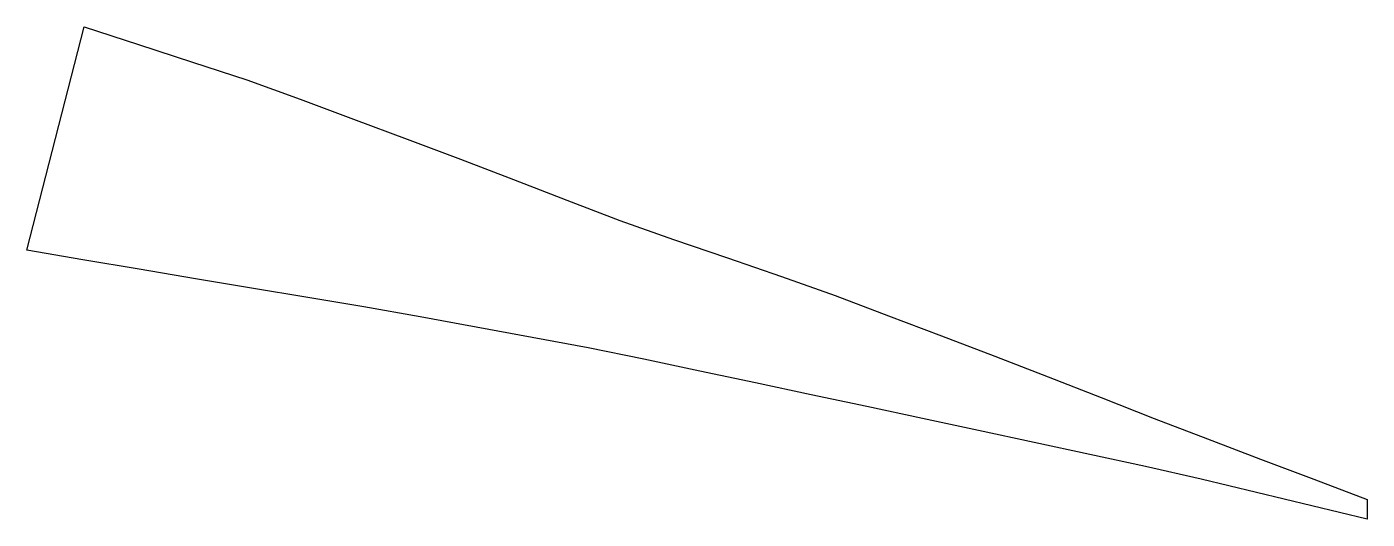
# Model space of a CAD drawing. Header units: metres. Extents: x 565.1 to 614.1, y -68.1 to -50.1.
import ezdxf

# ---------------------------------------------------------------- set-up
doc = ezdxf.new("R2010")
doc.units = ezdxf.units.M
doc.layers.add('OUTLINE', color=7, linetype='Continuous')

msp = doc.modelspace()

# ---------------------------------------------------------------- linework, layer by layer
at = {"layer": 'OUTLINE'}
msp.add_lwpolyline([(614.061, -68.109), (612.036, -67.621), (610.011, -67.132), (607.986, -66.644), (605.954, -66.181), (603.918, -65.742), (601.882, -65.302), (599.845, -64.863), (597.807, -64.429), (595.77, -63.996), (593.732, -63.562), (591.694, -63.13), (589.656, -62.698), (587.618, -62.266), (585.578, -61.842), (583.529, -61.464), (581.481, -61.087), (579.432, -60.709), (577.379, -60.354), (575.324, -60.011), (573.269, -59.668), (571.214, -59.324), (569.16, -58.977), (567.106, -58.629), (565.052, -58.282), (567.15, -50.115), (569.131, -50.76), (571.112, -51.406), (573.093, -52.051), (575.051, -52.761), (577.003, -53.488), (578.956, -54.215), (580.905, -54.949), (582.849, -55.699), (584.793, -56.449), (586.736, -57.199), (588.703, -57.885), (590.674, -58.561), (592.645, -59.236), (594.606, -59.937), (596.554, -60.676), (598.502, -61.414), (600.45, -62.153), (602.392, -62.909), (604.332, -63.667), (606.273, -64.425), (608.217, -65.174), (610.165, -65.912), (612.113, -66.65), (614.061, -67.388)], close=True, dxfattribs=at)

doc.saveas('drawing.dxf')
